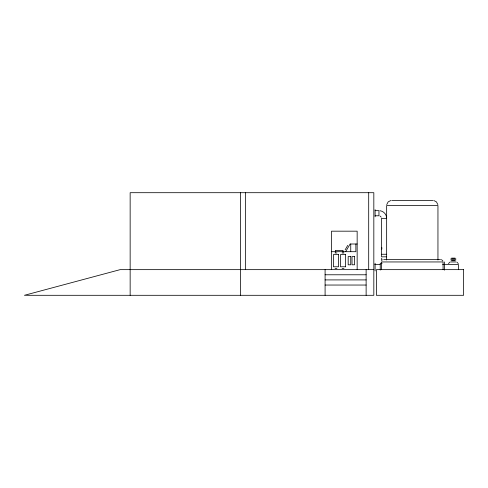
<?xml version="1.0" encoding="UTF-8"?>
<svg xmlns="http://www.w3.org/2000/svg" width="488" height="488" viewBox="0 0 488 488"><rect width="100%" height="100%" fill="white"/><g stroke="black" fill="none" stroke-linecap="round" stroke-linejoin="round"><path stroke-width="0.73" d="M381.884 247.666L381.805 249.13M386.734 204.594L388.155 201.898L390.845 200.483M448.393 263.575L450.07 262.056M345.168 249.807L347.73 245.373M345.656 251.692L350.103 244L357.155 244M382.677 259.805L383.141 259.567M391.779 200.397L432.819 200.397M375.15 210.657L378.956 210.657L378.956 215.775L375.15 215.787M386.642 218.349L381.525 218.349L381.518 256.822L386.642 256.822M331.505 251.692L355.868 251.692L355.868 244M335.043 252.979L336.94 252.979M342.1 252.979L343.991 252.979M381.531 254.26L386.642 254.26M345.602 254.565L340.49 254.565L340.484 266.777L345.602 266.777M451.565 258.121L455.115 258.121M450.784 258.896L455.896 258.896M384.087 259.39L440.518 259.39M450.784 259.915L455.896 259.915M451.565 260.69L455.115 260.69M450.79 261.952L455.896 261.952M382.159 263.239L380.237 263.239L380.237 270.071M374.808 264.52L380.085 264.52M442.555 264.52L458.47 264.52L458.47 269.651M335.043 268.369L336.94 268.369M342.1 268.369L343.991 268.369M373.826 269.651L120.127 269.651L24.4 295.301L373.826 295.301L373.826 192.699L130.15 192.699L130.15 295.301M325.093 274.781L366.128 274.781M325.093 279.911L366.128 279.911M325.093 285.041L366.128 285.041M380.042 210.731C383.348 211.151 386.154 213.957 386.575 217.264M433.753 200.483L436.449 201.898L437.864 204.594M456.847 262.135L458.293 263.575M380.018 216.019L381.232 217.166M441.463 259.567L442.903 261.013M444.361 261.952L444.361 270.157M443.08 269.651L443.08 261.952L381.518 261.952L381.518 269.651M437.95 259.982L437.95 205.527L386.649 205.527L386.649 259.982M375.107 209.639L375.107 216.8M375.107 263.239L375.107 270.931M368.696 192.699L368.696 269.651M366.128 269.651L366.128 295.301M357.155 269.651L357.155 231.178L331.505 231.178L331.505 269.651M350.744 244L350.744 251.692M345.614 254.565L345.614 266.777M343.046 252.339L343.046 250.411L335.354 250.411L335.354 252.339M325.093 269.651L325.093 295.301M245.574 192.699L245.574 269.651M240.444 192.699L240.444 295.301M381.939 260.793A2.562 2.562 0 0 1 381.836 258.158M338.544 254.565L333.438 254.565L333.426 266.777L338.544 266.777L338.556 254.565M350.738 256.548L348.182 256.548L348.176 264.795L350.738 264.795L350.744 256.548M354.581 256.548L352.031 256.548L352.025 264.795L354.581 264.795L354.587 256.548M463.6 269.651L376.388 269.651L376.388 295.301L463.6 295.301L463.6 269.651"/></g></svg>
